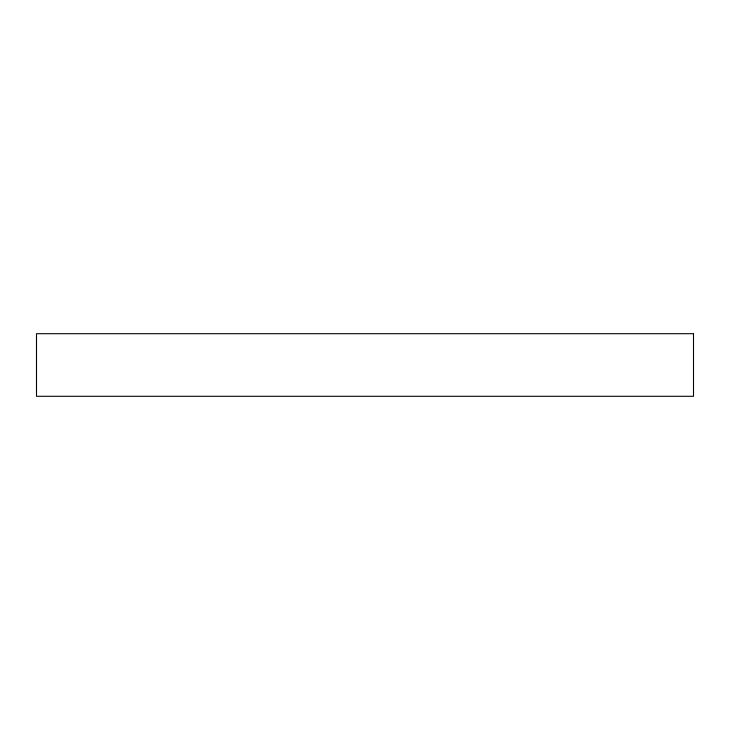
<?xml version="1.0" encoding="UTF-8"?>
<svg xmlns="http://www.w3.org/2000/svg" width="730" height="730" viewBox="0 0 730 730"><rect width="100%" height="100%" fill="white"/><g stroke="black" fill="none" stroke-linecap="round" stroke-linejoin="round"><path stroke-width="1.09" d="M693.5 333.701L36.5 333.701L36.5 396.299L693.5 396.299L693.5 333.701"/></g></svg>
